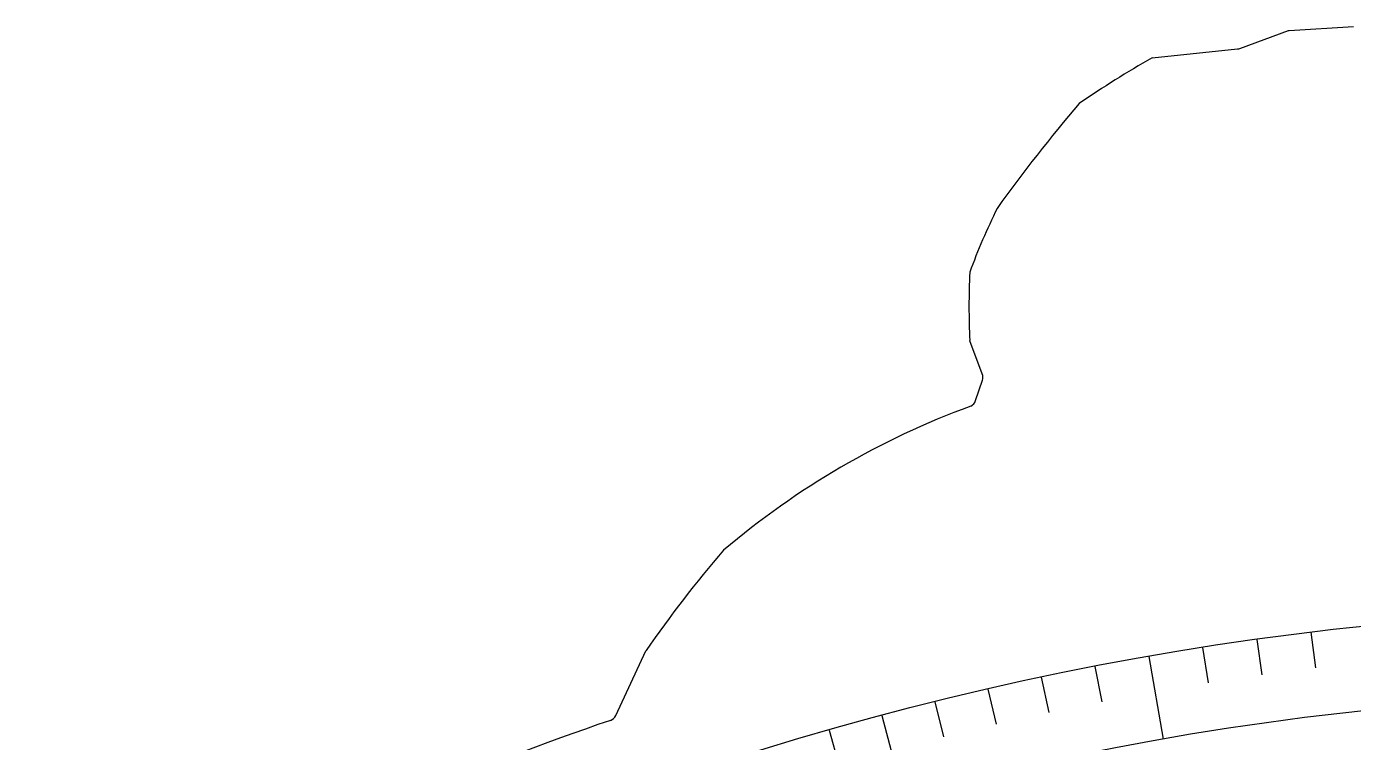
# Model space of a CAD drawing. Header units: millimetres. Extents: x -50 to 50, y -50 to 64.
# Drawn here: x -26.05 to -5.31, y 46.91 to 58.1 of the extents above; entities that cross this region are included whole.
import ezdxf

# ---------------------------------------------------------------- set-up
doc = ezdxf.new("R2010")
doc.units = ezdxf.units.MM
for name, color, linetype in [('CUT_OUTER', 1, 'Continuous'), ('ENGRAVE', 7, 'Continuous'), ('ENGRAVE_FINE', 8, 'Continuous')]:
    doc.layers.add(name, color=color, linetype=linetype)

msp = doc.modelspace()

# ---------------------------------------------------------------- linework, layer by layer
at = {"layer": 'CUT_OUTER'}
for points in [[(-8.4559, 57.6124), (-8.4526, 57.6129), (-7.1198, 57.7531), (-7.1018, 57.7561), (-7.0842, 57.7613), (-6.3209, 58.0388), (-6.3175, 58.0398), (-6.3139, 58.0402), (-5.3077, 58.1029)], [(-11.1117, 52.6727), (-11.3058, 53.1903), (-11.3069, 53.1935)], [(-11.2155, 52.2555), (-11.1098, 52.5726)], [(-16.8401, 47.3335), (-16.3688, 48.3432), (-16.3668, 48.3469)]]:
    msp.add_lwpolyline(points, dxfattribs=at)
for centre, radius, start, end in [((-0.8511, 44.185), 15.4313, 119.526, 124.51983), ((8.8461, 41.1414), 24.2575, 139.48741, 144.40515), ((-1.273, 50.5507), 10.6983, 153.88132, 159.69919), ((0.5524, 53.7275), 11.8713, 177.41738, 182.57826), ((-11.2521, 52.62), 0.15, 341.56505, 20.56155), ((-6.926, 40.2432), 12.6989, 110.11078, 130.3937), ((-11.3578, 52.3029), 0.15, 295.86905, 341.56505), ((-1.6139, 38.2009), 17.905, 139.13869, 145.48257), ((-16.976, 47.3969), 0.15, 290.5588, 334.97724), ((-5.0409, 12.2017), 37.0139, 108.72505, 119.01322)]:
    msp.add_arc(centre, radius, start, end, dxfattribs=at)
at = {"layer": 'ENGRAVE'}
for points in [[(-8.5088, 48.2556), (-8.2808, 46.963)], [(-12.6821, 47.3304), (-12.4395, 46.4248)]]:
    msp.add_lwpolyline(points, dxfattribs=at)
for radius in [49, 49, 47.6875]:
    msp.add_circle((0, 0), radius, dxfattribs=at)
at = {"layer": 'ENGRAVE_FINE'}
for points in [[(-5.9716, 48.6348), (-5.903, 48.0765)], [(-7.6653, 48.3967), (-7.5773, 47.8412)], [(-6.8195, 48.5231), (-6.7412, 47.9661)], [(-10.1877, 47.9292), (-10.0707, 47.379)], [(-9.3496, 48.0997), (-9.2423, 47.5476)], [(-11.0226, 47.7441), (-10.8961, 47.1961)], [(-11.8542, 47.5445), (-11.7181, 46.9987)], [(-13.5062, 47.1018), (-13.3512, 46.5611)]]:
    msp.add_lwpolyline(points, dxfattribs=at)

doc.saveas('drawing.dxf')
